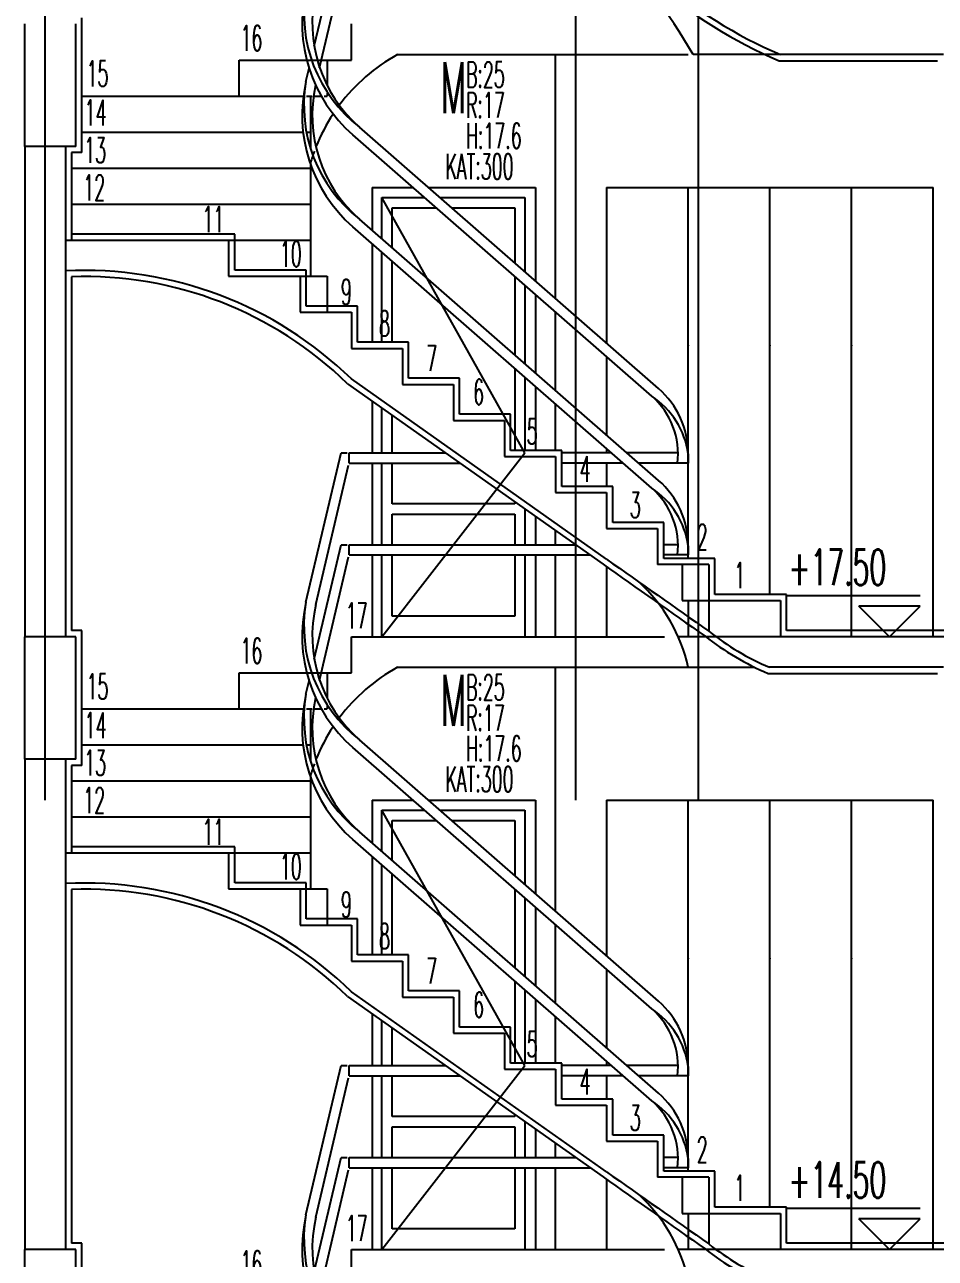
# Model space of a CAD drawing. Extents: x 78 to 306, y -397 to 18.
# Drawn here: x 278.0471 to 278.1363, y -396.5694 to -396.4486 of the extents above; entities that cross this region are included whole.
import ezdxf

# ---------------------------------------------------------------- set-up
doc = ezdxf.new("R2010")
doc.units = 0
doc.header["$LTSCALE"] = 0.5
doc.header["$MEASUREMENT"] = 0
doc.linetypes.add('DASHDOT2', pattern=[0.5, 0.25, -0.125, 0, -0.125])
doc.linetypes.add('DOT2', pattern=[0.125, 0, -0.125])
for name, color, linetype in [('AKS', 5, 'DASHDOT2'), ('DUVAR', 6, 'CONTINUOUS'), ('IZDUSUM', 2, 'DOT2'), ('KAPI', 1, 'CONTINUOUS'), ('KOLON', 4, 'CONTINUOUS'), ('MERDIVEN', 3, 'CONTINUOUS'), ('SIVA', 7, 'CONTINUOUS'), ('TARAMA', 8, 'CONTINUOUS'), ('TEFRIS', 11, 'CONTINUOUS'), ('YESIL', 73, 'CONTINUOUS')]:
    doc.layers.add(name, color=color, linetype=linetype)
doc.styles.add('OLCU', font='romans.shx', dxfattribs={"width": 0.6, "height": 0.125})

msp = doc.modelspace()

# ---------------------------------------------------------------- linework, layer by layer
at = {"layer": 'AKS'}
for p, q in [((278.1011439419303, -396.9495598737714), (278.1011439419303, -396.2955598737722)), ((278.0491439419303, -396.9495598737714), (278.0491439419303, -396.2995598737714)), ((278.1131439419303, -396.9495598737714), (278.1131439419303, -396.2995598737714))]:
    msp.add_line(p, q, dxfattribs=at)
at = {"layer": 'DUVAR'}
for p, q in [((278.0471439419395, -396.4605598737714), (278.0471439419405, -396.5085598737714)), ((278.0511439419381, -396.4605598737714), (278.0511439419402, -396.5085598737714)), ((278.0471439419395, -396.5205598737714), (278.0471439419405, -396.5685598737714)), ((278.0511439419381, -396.5205598737714), (278.0511439419402, -396.5685598737714))]:
    msp.add_line(p, q, dxfattribs=at)
at = {"layer": 'IZDUSUM', "ltscale": 0.6}
for p, q in [((278.0961439419302, -396.4905598737714), (278.0821439419303, -396.4655598737714)), ((278.0821439419303, -396.5085598737714), (278.0961439419302, -396.4905598737714)), ((278.0961439419302, -396.5505598737714), (278.0821439419303, -396.5255598737714)), ((278.0821439419303, -396.5685598737714), (278.0961439419302, -396.5505598737714))]:
    msp.add_line(p, q, dxfattribs=at)
at = {"layer": 'IZDUSUM', "ltscale": 0.3}
for p, q in [((278.1115301200708, -396.501501050242), (278.1115301200708, -396.5050304620067)), ((278.1115301200708, -396.5050304620067), (278.1141551200706, -396.5050304620067)), ((278.1121439419342, -396.5050304620067), (278.1121439419342, -396.5085598737714)), ((278.1141551200706, -396.5050304620067), (278.1141551200706, -396.5080304620067)), ((278.1211737502912, -396.5085598737714), (278.111162466109, -396.5085598737714)), ((278.1115301200708, -396.561501050242), (278.1115301200708, -396.5650304620067)), ((278.1115301200708, -396.5650304620067), (278.1141551200706, -396.5650304620067)), ((278.1121439419342, -396.5650304620067), (278.1121439419342, -396.5685598737714)), ((278.1141551200706, -396.5650304620067), (278.1141551200706, -396.5680304620067)), ((278.1211737502912, -396.5685598737714), (278.111162466109, -396.5685598737714))]:
    msp.add_line(p, q, dxfattribs=at)
at = {"layer": 'KAPI', "ltscale": 1.4}
for p, q in [((278.0755057847823, -396.4507452036153), (278.078130361833, -396.4395598737714)), ((278.0760390988768, -396.4528498595255), (278.0788769493501, -396.4407556085363)), ((278.0746998679174, -396.4541798316664), (278.075001221553, -396.4528955333784)), ((278.1092368679463, -396.4842631803709), (278.07993357598, -396.4586580578722)), ((278.1085788766508, -396.485016205905), (278.0792755846844, -396.4594110834063)), ((278.1085788766508, -396.494016205905), (278.0792755846844, -396.4684110834063)), ((278.1092368679463, -396.4932631803709), (278.07993357598, -396.4676580578722)), ((278.0746998679174, -396.5051798316664), (278.078130361833, -396.4905598737714)), ((278.078130361833, -396.4905598737714), (278.0787364146153, -396.4905598737714)), ((278.078130361833, -396.4905598737714), (278.0787364146153, -396.4905598737714)), ((278.078130361833, -396.4905598737714), (278.0787364146153, -396.4905598737714)), ((278.078130361833, -396.4905598737714), (278.0787364146153, -396.4905598737714)), ((278.0789228774523, -396.4915598737714), (278.0789228774523, -396.4905598737714)), ((278.0789228774523, -396.4915598737714), (278.0789228774523, -396.4905598737714)), ((278.0789228774523, -396.4915598737714), (278.0789228774523, -396.4905598737714)), ((278.0789228774523, -396.4915598737714), (278.0789228774523, -396.4905598737714)), ((278.0789228774523, -396.4905598737714), (278.0883535093315, -396.4905598737714)), ((278.104623343548, -396.4905598737714), (278.0997439419339, -396.4905598737714)), ((278.111162466109, -396.4905598737714), (278.1061431204915, -396.4905598737714)), ((278.1121439419342, -396.4906638974106), (278.1121439419342, -396.4915598737714)), ((278.0756734258865, -396.5054082717696), (278.0788769493501, -396.4917556085363)), ((278.0789228774523, -396.4915598737714), (278.0897701759982, -396.4915598737714)), ((278.1057677743926, -396.4915598737714), (278.0997439419339, -396.4915598737714)), ((278.1121439419342, -396.4915598737714), (278.1072875513361, -396.4915598737714)), ((278.0755057847823, -396.5107452036153), (278.078130361833, -396.4995598737714)), ((278.078130361833, -396.4995598737714), (278.0787364146153, -396.4995598737714)), ((278.078130361833, -396.4995598737714), (278.0787364146153, -396.4995598737714)), ((278.078130361833, -396.4995598737714), (278.0787364146153, -396.4995598737714)), ((278.078130361833, -396.4995598737714), (278.0787364146153, -396.4995598737714)), ((278.0789228774523, -396.5005598737714), (278.0789228774523, -396.4995598737714)), ((278.0789228774523, -396.5005598737714), (278.0789228774523, -396.4995598737714)), ((278.0789228774523, -396.5005598737714), (278.0789228774523, -396.4995598737714)), ((278.0789228774523, -396.5005598737714), (278.0789228774523, -396.4995598737714)), ((278.0789228774523, -396.4995598737714), (278.1011035093316, -396.4995598737714)), ((278.111162466109, -396.4995598737714), (278.1097439419339, -396.4995598737714)), ((278.1121439419342, -396.4996638974106), (278.1121439419342, -396.5005598737714)), ((278.0760390988768, -396.5128498595255), (278.0788769493501, -396.5007556085363)), ((278.0789228774523, -396.5005598737714), (278.1025201759982, -396.5005598737714)), ((278.1121439419342, -396.5005598737714), (278.1097439419339, -396.5005598737714)), ((278.0746998679174, -396.5141798316664), (278.075001221553, -396.5128955333784)), ((278.1092368679463, -396.5442631803709), (278.07993357598, -396.5186580578722)), ((278.1085788766508, -396.545016205905), (278.0792755846844, -396.5194110834063)), ((278.1092368679463, -396.5532631803709), (278.07993357598, -396.5276580578722)), ((278.1085788766508, -396.554016205905), (278.0792755846844, -396.5284110834063)), ((278.0746998679174, -396.5651798316664), (278.078130361833, -396.5505598737714)), ((278.078130361833, -396.5505598737714), (278.0787364146153, -396.5505598737714)), ((278.078130361833, -396.5505598737714), (278.0787364146153, -396.5505598737714)), ((278.078130361833, -396.5505598737714), (278.0787364146153, -396.5505598737714)), ((278.0789228774523, -396.5515598737714), (278.0789228774523, -396.5505598737714)), ((278.0789228774523, -396.5515598737714), (278.0789228774523, -396.5505598737714)), ((278.0789228774523, -396.5515598737714), (278.0789228774523, -396.5505598737714)), ((278.0789228774523, -396.5505598737714), (278.0883535093315, -396.5505598737714)), ((278.104623343548, -396.5505598737714), (278.0997439419339, -396.5505598737714)), ((278.111162466109, -396.5505598737714), (278.1061431204915, -396.5505598737714)), ((278.0756734258865, -396.5654082717696), (278.0788769493501, -396.5517556085363)), ((278.0789228774523, -396.5515598737714), (278.0897701759982, -396.5515598737714)), ((278.1057677743926, -396.5515598737714), (278.0997439419339, -396.5515598737714)), ((278.1121439419342, -396.5515598737714), (278.1072875513361, -396.5515598737714)), ((278.1121439419342, -396.5506638974106), (278.1121439419342, -396.5515598737714)), ((278.0755057847823, -396.5707452036153), (278.078130361833, -396.5595598737714)), ((278.078130361833, -396.5595598737714), (278.0787364146153, -396.5595598737714)), ((278.078130361833, -396.5595598737714), (278.0787364146153, -396.5595598737714)), ((278.078130361833, -396.5595598737714), (278.0787364146153, -396.5595598737714)), ((278.0789228774523, -396.5605598737714), (278.0789228774523, -396.5595598737714)), ((278.0789228774523, -396.5605598737714), (278.0789228774523, -396.5595598737714)), ((278.0789228774523, -396.5605598737714), (278.0789228774523, -396.5595598737714)), ((278.0789228774523, -396.5595598737714), (278.1011035093316, -396.5595598737714)), ((278.111162466109, -396.5595598737714), (278.1097439419339, -396.5595598737714)), ((278.1121439419342, -396.5596638974106), (278.1121439419342, -396.5605598737714)), ((278.0760390988768, -396.5728498595255), (278.0788769493501, -396.5607556085363)), ((278.0789228774523, -396.5605598737714), (278.1025201759982, -396.5605598737714)), ((278.1121439419342, -396.5605598737714), (278.1097439419339, -396.5605598737714))]:
    msp.add_line(p, q, dxfattribs=at)
for centre, radius, start, end in [((278.0888164584699, -396.4484922131621), 0.0145, 166.7947485186493, 228.8531430923272), ((278.0885425720721, -396.4475598531943), 0.01404581648699123, 170.2443317108875, 232.1988844036544), ((278.0888164584699, -396.4484922131621), 0.0135, 166.7947485186493, 228.8531430923272), ((278.0888164584699, -396.4574922131621), 0.0145, 166.7947485186493, 228.8531430923272), ((278.0885425720721, -396.4565598531943), 0.01404581648699123, 170.2443317108875, 232.1988844036544), ((278.0888164584699, -396.4574922131621), 0.0135, 167.402127954247, 228.8531430923272), ((278.104079615506, -396.4918053895172), 0.008144713928051318, 8.056600433461284, 56.46715810836864), ((278.1036439419341, -396.4906638974106), 0.0075, 353.138858485785, 48.85314309232722), ((278.1036439419341, -396.4906638974106), 0.0085, 0, 48.85314309232722), ((278.1036439419341, -396.4996638974106), 0.0085, 0, 48.85314309232722), ((278.104079615506, -396.5008053895172), 0.008144713928051318, 8.056600433461284, 56.46715810836864), ((278.1036439419341, -396.4996638974106), 0.0075, 353.138858485785, 48.85314309232722), ((278.0888164584699, -396.5084922131621), 0.0145, 166.7947485186493, 228.8531430923272), ((278.0885425720721, -396.5075598531943), 0.01404581648699123, 170.2443317108875, 232.1988844036544), ((278.0888164584699, -396.5084922131621), 0.0135, 166.7947485186493, 228.8531430923272), ((278.0888164584699, -396.5174922131621), 0.0145, 166.7947485186493, 228.8531430923272), ((278.0885425720721, -396.5165598531943), 0.01404581648699123, 170.2443317108875, 232.1988844036544), ((278.0888164584699, -396.5174922131621), 0.0135, 167.402127954247, 228.8531430923272), ((278.1036439419341, -396.5506638974106), 0.0085, 0, 48.85314309232722), ((278.104079615506, -396.5518053895172), 0.008144713928051318, 8.056600433461284, 56.46715810836864), ((278.1036439419341, -396.5506638974106), 0.0075, 353.138858485785, 48.85314309232722), ((278.104079615506, -396.5608053895172), 0.008144713928051318, 8.056600433461284, 56.46715810836864), ((278.1036439419341, -396.5596638974106), 0.0075, 353.138858485785, 48.85314309232722), ((278.1036439419341, -396.5596638974106), 0.0085, 0, 48.85314309232722), ((278.0888164584699, -396.5684922131621), 0.0145, 166.7947485186493, 228.8531430923272), ((278.0885425720721, -396.5675598531943), 0.01404581648699123, 170.2443317108875, 232.1988844036544), ((278.0888164584699, -396.5684922131621), 0.0135, 166.7947485186493, 228.8531430923272)]:
    msp.add_arc(centre, radius, start, end, dxfattribs=at)
for p in [(278.1121439419302, -396.4800598737714), (278.1201439419302, -396.4800598737714), (278.1281439419303, -396.4800598737714), (278.1121439419302, -396.5400598737714), (278.1201439419302, -396.5400598737714), (278.1281439419303, -396.5400598737714)]:
    msp.add_point(p, dxfattribs=at)
at = {"layer": 'KOLON'}
for p, q in [((278.0471439419395, -396.4605598737714), (278.0471439419395, -396.4485598737714)), ((278.0521439419302, -396.4605598737714), (278.0521439419302, -396.4485598737714)), ((278.1371439419395, -396.4515598737714), (278.1200955081806, -396.4515598737714)), ((278.0521439419302, -396.4605598737714), (278.0471439419395, -396.4605598737714)), ((278.0511439419384, -396.4697363443596), (278.0671141335774, -396.4697363443596)), ((278.0671141335774, -396.4697363443596), (278.0671141335774, -396.4732657561243)), ((278.0671141335774, -396.4732657561243), (278.0741327637979, -396.4732657561243)), ((278.0741327637979, -396.4732657561243), (278.0741327637979, -396.476795167889)), ((278.0741327637979, -396.476795167889), (278.0791439419339, -396.476795167889)), ((278.0791439419339, -396.476795167889), (278.0791439419339, -396.4803245796537)), ((278.0791439419339, -396.4803245796537), (278.0841439419339, -396.4803245796537)), ((278.0841439419339, -396.4803245796537), (278.0841439419339, -396.4838539914184)), ((278.1041439419332, -396.5009716384768), (278.0791439419339, -396.4833245796538)), ((278.0841439419339, -396.4838539914184), (278.0891439419339, -396.4838539914184)), ((278.0891439419339, -396.4838539914184), (278.0891439419339, -396.4873834031832)), ((278.0891439419339, -396.4873834031832), (278.0941439419339, -396.4873834031832)), ((278.0941439419339, -396.4873834031832), (278.0941439419339, -396.4909128149479)), ((278.0941439419339, -396.4909128149479), (278.0991439419338, -396.4909128149479)), ((278.0991439419338, -396.4909128149479), (278.0991439419338, -396.4944422267126)), ((278.0991439419338, -396.4944422267126), (278.1041439419338, -396.4944422267126)), ((278.1041439419338, -396.4944422267126), (278.1041439419338, -396.4979716384773)), ((278.1041439419338, -396.4979716384773), (278.1091439419338, -396.4979716384773)), ((278.1091439419338, -396.4979716384773), (278.1091439419338, -396.501501050242)), ((278.1141551200706, -396.501501050242), (278.1091439419338, -396.501501050242)), ((278.1141551200706, -396.501501050242), (278.1141551200706, -396.5050304620067)), ((278.1141551200706, -396.5050304620067), (278.1211737502912, -396.5050304620067)), ((278.1211737502912, -396.5050304620067), (278.1211737502912, -396.5085598737714)), ((278.0471439419395, -396.5205598737714), (278.0471439419395, -396.5085598737714)), ((278.0521439419302, -396.5085598737714), (278.0471439419395, -396.5085598737714)), ((278.0521439419302, -396.5205598737714), (278.0521439419302, -396.5085598737714)), ((278.3191439419393, -396.5085598737714), (278.1211737502912, -396.5085598737714)), ((278.1371439419395, -396.5115598737714), (278.1200955081806, -396.5115598737714)), ((278.0521439419302, -396.5205598737714), (278.0471439419395, -396.5205598737714)), ((278.0511439419384, -396.5297363443596), (278.0671141335774, -396.5297363443596)), ((278.0671141335774, -396.5297363443596), (278.0671141335774, -396.5332657561243)), ((278.0671141335774, -396.5332657561243), (278.0741327637979, -396.5332657561243)), ((278.0741327637979, -396.5332657561243), (278.0741327637979, -396.536795167889)), ((278.0741327637979, -396.536795167889), (278.0791439419339, -396.536795167889)), ((278.0791439419339, -396.536795167889), (278.0791439419339, -396.5403245796537)), ((278.0791439419339, -396.5403245796537), (278.0841439419339, -396.5403245796537)), ((278.0841439419339, -396.5403245796537), (278.0841439419339, -396.5438539914184)), ((278.1041439419332, -396.5609716384768), (278.0791439419339, -396.5433245796538)), ((278.0841439419339, -396.5438539914184), (278.0891439419339, -396.5438539914184)), ((278.0891439419339, -396.5438539914184), (278.0891439419339, -396.5473834031831)), ((278.0891439419339, -396.5473834031831), (278.0941439419339, -396.5473834031831)), ((278.0941439419339, -396.5473834031831), (278.0941439419339, -396.5509128149479)), ((278.0941439419339, -396.5509128149479), (278.0991439419338, -396.5509128149479)), ((278.0991439419338, -396.5509128149479), (278.0991439419338, -396.5544422267126)), ((278.0991439419338, -396.5544422267126), (278.1041439419338, -396.5544422267126)), ((278.1041439419338, -396.5544422267126), (278.1041439419338, -396.5579716384773)), ((278.1041439419338, -396.5579716384773), (278.1091439419338, -396.5579716384773)), ((278.1091439419338, -396.5579716384773), (278.1091439419338, -396.561501050242)), ((278.1141551200706, -396.561501050242), (278.1091439419338, -396.561501050242)), ((278.1141551200706, -396.561501050242), (278.1141551200706, -396.5650304620067)), ((278.1141551200706, -396.5650304620067), (278.1211737502912, -396.5650304620067)), ((278.1211737502912, -396.5650304620067), (278.1211737502912, -396.5685598737714)), ((278.0471439419395, -396.5805598737714), (278.0471439419395, -396.5685598737714)), ((278.0521439419302, -396.5685598737714), (278.0471439419395, -396.5685598737714)), ((278.0521439419302, -396.5805598737714), (278.0521439419302, -396.5685598737714)), ((278.3191439419393, -396.5685598737714), (278.1211737502912, -396.5685598737714))]:
    msp.add_line(p, q, dxfattribs=at)
at = {"layer": 'KOLON', "ltscale": 1.4}
msp.add_arc((278.139684515596, -396.4084713266086), 0.04689638929352026, 229.3652138122958, 246.7517236700927, dxfattribs=at)
at = {"layer": 'KOLON'}
for centre, radius, start, end in [((278.0529953969904, -396.5101566141913), 0.03746604436127639, 45.73911794023678, 92.83253236480148), ((281.4650432193435, -391.7450040345523), 5.823647637218268, 234.7523003711531, 234.872816896798), ((278.1304203170684, -396.4874182159579), 0.02625683378763378, 231.7229028187718, 246.8447643147188), ((278.0529953969904, -396.5701566141913), 0.03746604436127639, 45.73911794023678, 92.83253236480148), ((281.4650432193435, -391.8050040345522), 5.823647637218268, 234.7523003711531, 234.872816896798), ((278.1304203170684, -396.5474182159579), 0.02625683378763378, 231.7229028187718, 246.8447643147188)]:
    msp.add_arc(centre, radius, start, end, dxfattribs=at)
at = {"layer": 'MERDIVEN', "ltscale": 1.4}
for p, q in [((278.0791439419339, -396.4520892855361), (278.0791439419339, -396.4485598737714)), ((278.0836544658022, -396.4515598737714), (278.1121439419342, -396.4515598737714)), ((278.1211737502912, -396.4515598737714), (278.1126270209061, -396.4515598737714)), ((278.0681439419395, -396.4520892855361), (278.0791439419339, -396.4520892855361)), ((278.0681439419395, -396.4556186973008), (278.0681439419395, -396.4520892855361)), ((278.0767577638067, -396.4520892855361), (278.0767577638067, -396.4545616351296)), ((278.0527439419303, -396.4556186973008), (278.0744380045086, -396.4556186973008)), ((278.0754987248307, -396.4556186973008), (278.0761885835964, -396.4556186973008)), ((278.0527439419303, -396.4591481090655), (278.0744113201937, -396.4591481090655)), ((278.0751439419344, -396.4621481090655), (278.0751439419344, -396.4697363443596)), ((278.0517439419381, -396.4626775208302), (278.0751439419344, -396.4626775208302)), ((278.0517439419383, -396.4662069325949), (278.0751439419344, -396.4662069325949)), ((278.0671141335774, -396.4697363443596), (278.0751439419344, -396.4697363443596)), ((278.0751439419344, -396.4697363443596), (278.0751439419344, -396.4732657561243)), ((278.0741327637979, -396.4732657561243), (278.0767577637974, -396.4732657561243)), ((278.0767577637974, -396.4732657561243), (278.0767577637974, -396.476795167889)), ((278.0791439419339, -396.5120892855361), (278.0791439419339, -396.5085598737714)), ((278.0791439419339, -396.5085598737714), (278.1098237090292, -396.5085598737714)), ((278.0836544658022, -396.5115598737714), (278.1121439419342, -396.5115598737714)), ((278.1121439419342, -396.5115598737714), (278.118652994556, -396.5115598737714)), ((278.0681439419395, -396.5120892855361), (278.0791439419339, -396.5120892855361)), ((278.0681439419395, -396.5156186973008), (278.0681439419395, -396.5120892855361)), ((278.0767577638067, -396.5120892855361), (278.0767577638067, -396.5145616351296)), ((278.0527439419303, -396.5156186973008), (278.0744380045086, -396.5156186973008)), ((278.0754987248307, -396.5156186973008), (278.0761885835964, -396.5156186973008)), ((278.0527439419303, -396.5191481090655), (278.0744113201937, -396.5191481090655)), ((278.0517439419381, -396.5226775208302), (278.0751439419344, -396.5226775208302)), ((278.0751439419344, -396.5221481090655), (278.0751439419344, -396.5297363443596)), ((278.0517439419383, -396.5262069325949), (278.0751439419344, -396.5262069325949)), ((278.0671141335774, -396.5297363443596), (278.0751439419344, -396.5297363443596)), ((278.0751439419344, -396.5297363443596), (278.0751439419344, -396.5332657561243)), ((278.0741327637979, -396.5332657561243), (278.0767577637974, -396.5332657561243)), ((278.0767577637974, -396.5332657561243), (278.0767577637974, -396.536795167889)), ((278.0791439419339, -396.5720892855361), (278.0791439419339, -396.5685598737714)), ((278.0791439419339, -396.5685598737714), (278.1098237090292, -396.5685598737714))]:
    msp.add_line(p, q, dxfattribs=at)
for centre, radius, start, end in [((278.0638433994963, -396.4795218958648), 0.05622914188755778, 29.82067205196458, 44.21567457599476), ((278.0922318612741, -396.467168518259), 0.01781015148253078, 118.7900501135647, 143.2620312954516), ((278.0922318612741, -396.467168518259), 0.01781015148253078, 146.6416575084344, 158.3479517373642), ((278.0966074382773, -396.5149822255542), 0.01590897349318141, 12.42261696889106, 47.81896226819839), ((278.0922318612741, -396.527168518259), 0.01781015148253078, 118.7900501135647, 143.2620312954516), ((278.0922318612741, -396.527168518259), 0.01781015148253078, 146.6416575084344, 158.3479517373642), ((278.0966074382773, -396.5749822255542), 0.01590897349318141, 12.42261696889106, 47.81896226819839)]:
    msp.add_arc(centre, radius, start, end, dxfattribs=at)
at = {"layer": 'SIVA', "ltscale": 1.4}
for p, q in [((278.0527439419303, -396.4611598737714), (278.0527439419303, -396.4479598737714)), ((278.121050733298, -396.4521598737714), (278.1365439419333, -396.4521598737714)), ((278.0517439419381, -396.4611598737714), (278.0517439419385, -396.4697363443596)), ((278.0527439419303, -396.4611598737714), (278.0517439419381, -396.4611598737714)), ((278.0677141335774, -396.4691363443596), (278.0517439419384, -396.4691363443596)), ((278.0677141335774, -396.4726657561243), (278.0677141335774, -396.4691363443596)), ((278.0517439419386, -396.4733118169046), (278.0517439419402, -396.5079598737714)), ((278.0747327637979, -396.4726657561243), (278.0677141335774, -396.4726657561243)), ((278.0747327637979, -396.476195167889), (278.0747327637979, -396.4726657561243)), ((278.0797439419339, -396.476195167889), (278.0747327637979, -396.476195167889)), ((278.0797439419339, -396.4797245796537), (278.0797439419339, -396.476195167889)), ((278.0847439419339, -396.4797245796537), (278.0797439419339, -396.4797245796537)), ((278.0847439419339, -396.4832539914185), (278.0847439419339, -396.4797245796537)), ((278.0787590101889, -396.4837872861413), (278.1037979320147, -396.5014618191948)), ((278.0897439419339, -396.4832539914185), (278.0847439419339, -396.4832539914185)), ((278.0897439419339, -396.4867834031832), (278.0897439419339, -396.4832539914185)), ((278.0947439419339, -396.4867834031832), (278.0897439419339, -396.4867834031832)), ((278.0947439419339, -396.4903128149479), (278.0947439419339, -396.4867834031832)), ((278.0997439419339, -396.4903128149479), (278.0947439419339, -396.4903128149479)), ((278.0997439419339, -396.4938422267126), (278.0997439419339, -396.4903128149479)), ((278.1047439419339, -396.4938422267126), (278.0997439419339, -396.4938422267126)), ((278.1047439419339, -396.4973716384773), (278.1047439419339, -396.4938422267126)), ((278.1097439419339, -396.4973716384773), (278.1047439419339, -396.4973716384773)), ((278.1097439419339, -396.500901050242), (278.1097439419339, -396.4973716384773)), ((278.1147551200706, -396.500901050242), (278.1097439419339, -396.500901050242)), ((278.1147551200706, -396.5044304620067), (278.1147551200706, -396.500901050242)), ((278.1217737502911, -396.5044304620067), (278.1147551200706, -396.5044304620067)), ((278.1217737502911, -396.5079598737714), (278.1217737502911, -396.5044304620067)), ((278.0527439419303, -396.5079598737714), (278.0517439419402, -396.5079598737714)), ((278.0527439419303, -396.5211598737714), (278.0527439419303, -396.5079598737714)), ((278.1705439419342, -396.5079598737714), (278.1217737502911, -396.5079598737714)), ((278.1199733132042, -396.5121598737714), (278.1365439419333, -396.5121598737714)), ((278.0517439419381, -396.5211598737714), (278.0517439419385, -396.5297363443596)), ((278.0527439419303, -396.5211598737714), (278.0517439419381, -396.5211598737714)), ((278.0677141335774, -396.5291363443596), (278.0517439419384, -396.5291363443596)), ((278.0677141335774, -396.5326657561243), (278.0677141335774, -396.5291363443596)), ((278.0517439419386, -396.5333118169046), (278.0517439419402, -396.5679598737714)), ((278.0747327637979, -396.5326657561243), (278.0677141335774, -396.5326657561243)), ((278.0747327637979, -396.536195167889), (278.0747327637979, -396.5326657561243)), ((278.0797439419339, -396.536195167889), (278.0747327637979, -396.536195167889)), ((278.0797439419339, -396.5397245796538), (278.0797439419339, -396.536195167889)), ((278.0847439419339, -396.5397245796538), (278.0797439419339, -396.5397245796538)), ((278.0847439419339, -396.5432539914185), (278.0847439419339, -396.5397245796538)), ((278.0897439419339, -396.5432539914185), (278.0847439419339, -396.5432539914185)), ((278.0897439419339, -396.5467834031832), (278.0897439419339, -396.5432539914185)), ((278.0787590101889, -396.5437872861413), (278.1037979320147, -396.5614618191948)), ((278.0947439419339, -396.5467834031832), (278.0897439419339, -396.5467834031832)), ((278.0947439419339, -396.5503128149479), (278.0947439419339, -396.5467834031832)), ((278.0997439419339, -396.5503128149479), (278.0947439419339, -396.5503128149479)), ((278.0997439419339, -396.5538422267126), (278.0997439419339, -396.5503128149479)), ((278.1047439419339, -396.5538422267126), (278.0997439419339, -396.5538422267126)), ((278.1047439419339, -396.5573716384773), (278.1047439419339, -396.5538422267126)), ((278.1097439419339, -396.5573716384773), (278.1047439419339, -396.5573716384773)), ((278.1097439419339, -396.560901050242), (278.1097439419339, -396.5573716384773)), ((278.1147551200706, -396.560901050242), (278.1097439419339, -396.560901050242)), ((278.1147551200706, -396.5644304620067), (278.1147551200706, -396.560901050242)), ((278.1217737502911, -396.5644304620067), (278.1147551200706, -396.5644304620067)), ((278.1217737502911, -396.5679598737714), (278.1217737502911, -396.5644304620067)), ((278.0527439419303, -396.5679598737714), (278.0517439419402, -396.5679598737714)), ((278.0527439419303, -396.5811598737714), (278.0527439419303, -396.5679598737714)), ((278.1705439419342, -396.5679598737714), (278.1217737502911, -396.5679598737714))]:
    msp.add_line(p, q, dxfattribs=at)
for centre, radius, start, end in [((278.139684515596, -396.4084713266086), 0.04749638929352026, 229.3652138122958, 246.9010676986265), ((278.0529953969904, -396.5101566141913), 0.03686604436128842, 45.66567015452951, 91.94533674718772), ((281.4649567620942, -391.7451267207027), 5.824097548132974, 234.7523015336761, 234.8726566834065), ((278.1304203170698, -396.4874182159588), 0.02685683378742346, 231.7582950497443, 247.1084143164764), ((278.0529953969904, -396.5701566141913), 0.03686604436128842, 45.66567015452951, 91.94533674718772), ((281.4649567620942, -391.8051267207027), 5.824097548132974, 234.7523015336761, 234.8726566834065), ((278.1304203170698, -396.5474182159588), 0.02685683378742346, 231.7582950497443, 247.1084143164764)]:
    msp.add_arc(centre, radius, start, end, dxfattribs=at)
at = {"layer": 'TARAMA', "ltscale": 1.4}
for p, q in [((278.0747381485371, -396.4556186973008), (278.0753183067968, -396.4556186973008)), ((278.0751439419344, -396.4556186973008), (278.0751439419344, -396.4607743129723)), ((278.0764845874269, -396.4556186973008), (278.0767577638067, -396.4556186973008)), ((278.0767577638067, -396.455324098396), (278.0767577638067, -396.4556186973008)), ((278.07473728713, -396.4591481090655), (278.0751439419344, -396.4591481090655)), ((278.0767577638067, -396.515324098396), (278.0767577638067, -396.5156186973008)), ((278.0747381485371, -396.5156186973008), (278.0753183067968, -396.5156186973008)), ((278.0751439419344, -396.5156186973008), (278.0751439419344, -396.5207743129722)), ((278.0764845874269, -396.5156186973008), (278.0767577638067, -396.5156186973008)), ((278.07473728713, -396.5191481090655), (278.0751439419344, -396.5191481090655))]:
    msp.add_line(p, q, dxfattribs=at)
for centre in [(278.0922318612741, -396.467168518259), (278.0922318612741, -396.527168518259)]:
    msp.add_arc(centre, 0.01781015148253078, 159.7732227891239, 163.6272783003677, dxfattribs=at)
at = {"layer": 'TEFRIS', "ltscale": 1.4}
for p, q in [((278.0991439419303, -396.4754440140019), (278.0991439419303, -396.4515598737714)), ((278.0811737502823, -396.4645598737714), (278.0851680191905, -396.4645598737714)), ((278.0811737502823, -396.4645598737714), (278.081173750282, -396.4687417181981)), ((278.086687796134, -396.4645598737714), (278.0971737502826, -396.4645598737714)), ((278.0971737502826, -396.4645598737714), (278.0971737502826, -396.4737224668616)), ((278.1041439419303, -396.4645598737714), (278.1041439419303, -396.479812997959)), ((278.1041439419303, -396.4645598737714), (278.1361439419302, -396.4645598737713)), ((278.1121439419302, -396.500901050242), (278.1121439419302, -396.4645598737714)), ((278.1201439419302, -396.5044304620067), (278.1201439419302, -396.4645598737714)), ((278.1281439419303, -396.5085598737714), (278.1281439419303, -396.4645598737713)), ((278.1361439419302, -396.5085598737714), (278.1361439419302, -396.4645598737713)), ((278.0821439419303, -396.4695894685474), (278.0821439419303, -396.4655598737714)), ((278.0821439419303, -396.4655598737714), (278.086312450035, -396.4655598737714)), ((278.0878322269785, -396.4655598737714), (278.0961439419302, -396.4655598737714)), ((278.0961439419302, -396.4655598737714), (278.0961439419302, -396.4728226236276)), ((278.0831439419302, -396.4665598737714), (278.0874568808796, -396.4665598737714)), ((278.0831439419302, -396.4704632653389), (278.0831439419302, -396.4665598737714)), ((278.0889766578231, -396.4665598737714), (278.0951439419302, -396.4665598737714)), ((278.0951439419302, -396.4665598737714), (278.0951439419302, -396.4719488268361)), ((278.0811737502819, -396.470069694415), (278.0811737502812, -396.4797245796537)), ((278.0821439419303, -396.4797590968744), (278.0821439419303, -396.4709174447644)), ((278.0831439419302, -396.4797590968744), (278.0831439419302, -396.4717912415558)), ((278.0951439419302, -396.473276803053), (278.0951439419302, -396.4809488268361)), ((278.0961439419302, -396.4741505998444), (278.0961439419302, -396.4818226236275)), ((278.0971737502826, -396.4750504430785), (278.0971737502826, -396.4827224668616)), ((278.0991439419303, -396.4844440140018), (278.0991439419303, -396.4767719902188)), ((278.1041439419303, -396.481140974176), (278.1041439419303, -396.488812997959)), ((278.0951439419302, -396.482276803053), (278.0951439419302, -396.4903128149479)), ((278.0961439419302, -396.4831505998445), (278.0961439419302, -396.4903403549547)), ((278.0971737502826, -396.4840504430786), (278.0971737502826, -396.4903403549548)), ((278.0811737502808, -396.4854918085591), (278.0811737502805, -396.4905598737714)), ((278.0821439419303, -396.4905598737714), (278.0821439419303, -396.4861766497234)), ((278.0991439419303, -396.4903128149479), (278.0991439419303, -396.4857719902188)), ((278.0831439419302, -396.4905598737714), (278.0831439419302, -396.4868825320764)), ((278.1041439419303, -396.490140974176), (278.1041439419303, -396.4905598737714)), ((278.0811737502804, -396.4915598737714), (278.0811737502798, -396.4995598737714)), ((278.0821439419303, -396.4995598737714), (278.0821439419303, -396.4915598737714)), ((278.0831439419302, -396.4955598737714), (278.0831439419302, -396.4915598737714)), ((278.1041439419303, -396.4915598737714), (278.1041439419303, -396.4938422267126)), ((278.0951439419302, -396.4955598737714), (278.0831439419302, -396.4955598737714)), ((278.0961439419302, -396.4960590026646), (278.0961439419302, -396.4995598737714)), ((278.0831439419302, -396.4965598737714), (278.0951439419302, -396.4965598737714)), ((278.0831439419302, -396.4995598737714), (278.0831439419302, -396.4965598737714)), ((278.0951439419302, -396.4965598737714), (278.0951439419302, -396.4995598737714)), ((278.0971737502826, -396.4967859262075), (278.0971737502826, -396.4995598737714)), ((278.0991439419303, -396.4995598737714), (278.0991439419303, -396.4981766497234)), ((278.0811737502797, -396.5005598737714), (278.0811737502792, -396.5085598737714)), ((278.0821439419303, -396.5085598737714), (278.0821439419303, -396.5005598737714)), ((278.0831439419302, -396.5065598737714), (278.0831439419302, -396.5005598737714)), ((278.0951439419302, -396.5005598737714), (278.0951439419302, -396.5065598737714)), ((278.0961439419302, -396.5005598737714), (278.0961439419302, -396.5085598737714)), ((278.0971737502826, -396.5005598737714), (278.0971737502826, -396.5085598737714)), ((278.0991439419303, -396.5085598737714), (278.0991439419303, -396.5005598737714)), ((278.1041439419303, -396.5017063151162), (278.1041439419303, -396.5085598737714)), ((278.0951439419302, -396.5065598737714), (278.0831439419302, -396.5065598737714)), ((278.0991439419303, -396.5354440140018), (278.0991439419303, -396.5115598737714)), ((278.0811737502823, -396.5245598737714), (278.0851680191905, -396.5245598737714)), ((278.0811737502823, -396.5245598737714), (278.081173750282, -396.5287417181981)), ((278.086687796134, -396.5245598737714), (278.0971737502826, -396.5245598737714)), ((278.0971737502826, -396.5245598737714), (278.0971737502826, -396.5337224668616)), ((278.1041439419303, -396.5245598737714), (278.1041439419303, -396.539812997959)), ((278.1041439419303, -396.5245598737714), (278.1361439419302, -396.5245598737714)), ((278.1121439419302, -396.560901050242), (278.1121439419302, -396.5245598737714)), ((278.1201439419302, -396.5644304620067), (278.1201439419302, -396.5245598737714)), ((278.1281439419303, -396.5685598737714), (278.1281439419303, -396.5245598737714)), ((278.1361439419302, -396.5685598737714), (278.1361439419302, -396.5245598737714)), ((278.0821439419303, -396.5295894685474), (278.0821439419303, -396.5255598737714)), ((278.0821439419303, -396.5255598737714), (278.086312450035, -396.5255598737714)), ((278.0878322269785, -396.5255598737714), (278.0961439419302, -396.5255598737714)), ((278.0961439419302, -396.5255598737714), (278.0961439419302, -396.5328226236276)), ((278.0831439419302, -396.5265598737714), (278.0874568808796, -396.5265598737714)), ((278.0831439419302, -396.5304632653389), (278.0831439419302, -396.5265598737714)), ((278.0889766578231, -396.5265598737714), (278.0951439419302, -396.5265598737714)), ((278.0951439419302, -396.5265598737714), (278.0951439419302, -396.5319488268361)), ((278.0811737502819, -396.530069694415), (278.0811737502812, -396.5397245796538)), ((278.0821439419303, -396.5397590968744), (278.0821439419303, -396.5309174447644)), ((278.0831439419302, -396.5397590968744), (278.0831439419302, -396.5317912415558)), ((278.0951439419302, -396.533276803053), (278.0951439419302, -396.5409488268361)), ((278.0961439419302, -396.5341505998445), (278.0961439419302, -396.5418226236275)), ((278.0971737502826, -396.5350504430785), (278.0971737502826, -396.5427224668616)), ((278.0991439419303, -396.5444440140018), (278.0991439419303, -396.5367719902188)), ((278.1041439419303, -396.541140974176), (278.1041439419303, -396.548812997959)), ((278.0951439419302, -396.542276803053), (278.0951439419302, -396.5503128149479)), ((278.0961439419302, -396.5431505998445), (278.0961439419302, -396.5503403549547)), ((278.0971737502826, -396.5440504430786), (278.0971737502826, -396.5503403549548)), ((278.0811737502808, -396.5454918085591), (278.0811737502805, -396.5505598737714)), ((278.0991439419303, -396.5503128149479), (278.0991439419303, -396.5457719902188)), ((278.0821439419303, -396.5505598737714), (278.0821439419303, -396.5461766497234)), ((278.0831439419302, -396.5505598737714), (278.0831439419302, -396.5468825320764)), ((278.1041439419303, -396.550140974176), (278.1041439419303, -396.5505598737714)), ((278.0811737502804, -396.5515598737714), (278.0811737502798, -396.5595598737714)), ((278.0821439419303, -396.5595598737714), (278.0821439419303, -396.5515598737714)), ((278.0831439419302, -396.5555598737714), (278.0831439419302, -396.5515598737714)), ((278.1041439419303, -396.5515598737714), (278.1041439419303, -396.5538422267126)), ((278.0951439419302, -396.5553531203117), (278.0951439419302, -396.5555598737714)), ((278.0951439419302, -396.5555598737714), (278.0831439419302, -396.5555598737714)), ((278.0831439419302, -396.5565598737714), (278.0951439419302, -396.5565598737714)), ((278.0831439419302, -396.5595598737714), (278.0831439419302, -396.5565598737714)), ((278.0951439419302, -396.5565598737714), (278.0951439419302, -396.5595598737714)), ((278.0961439419302, -396.5560590026646), (278.0961439419302, -396.5595598737714)), ((278.0971737502826, -396.5567859262075), (278.0971737502826, -396.5595598737714)), ((278.0991439419303, -396.5595598737714), (278.0991439419303, -396.5581766497234)), ((278.0811737502797, -396.5605598737714), (278.0811737502792, -396.5685598737714)), ((278.0821439419303, -396.5685598737714), (278.0821439419303, -396.5605598737714)), ((278.0831439419302, -396.5665598737714), (278.0831439419302, -396.5605598737714)), ((278.0951439419302, -396.5605598737714), (278.0951439419302, -396.5665598737714)), ((278.0961439419302, -396.5605598737714), (278.0961439419302, -396.5685598737714)), ((278.0971737502826, -396.5605598737714), (278.0971737502826, -396.5685598737714)), ((278.0991439419303, -396.5685598737714), (278.0991439419303, -396.5605598737714)), ((278.1041439419303, -396.5617063151162), (278.1041439419303, -396.5685598737714)), ((278.0951439419302, -396.5665598737714), (278.0831439419302, -396.5665598737714))]:
    msp.add_line(p, q, dxfattribs=at)
at = {"layer": 'YESIL', "ltscale": 1.4}
msp.add_line((278.0951439419302, -396.4953531203117), (278.0951439419302, -396.4955598737714), dxfattribs=at)
at = {"layer": 'YESIL'}
for p, q in [((278.1348614850273, -396.5045598737711), (278.1218614850272, -396.5045598737711)), ((278.1348614850273, -396.5055598737712), (278.1288614850272, -396.5055598737712)), ((278.1318614850268, -396.5085598737712), (278.1288614850267, -396.5055598737712)), ((278.1318614850272, -396.5085598737712), (278.1348614850273, -396.5055598737712)), ((278.1348614850273, -396.5645598737711), (278.1218614850272, -396.5645598737711)), ((278.1318614850272, -396.5685598737712), (278.1288614850272, -396.5655598737712)), ((278.1348614850273, -396.5655598737712), (278.1288614850272, -396.5655598737712)), ((278.1318614850272, -396.5685598737712), (278.1348614850273, -396.5655598737712))]:
    msp.add_line(p, q, dxfattribs=at)

# ---------------------------------------------------------------- texts
at = {"layer": 'YESIL', "style": 'OLCU', "width": 0.5}
for s, p in [('16', (278.0682840359606, -396.4511948591385)), ('15', (278.0531997475285, -396.4546840301778)), ('B:25', (278.0903591439238, -396.4547637430282)), ('14', (278.0530162640554, -396.4584886893697)), ('R:17', (278.0903591439238, -396.4577637430282)), ('H:17.6', (278.0903591439238, -396.4607637430283)), ('13', (278.0529734955333, -396.4621639702145)), ('KAT:300', (278.0883361432919, -396.4637637430282)), ('12', (278.0528817494547, -396.4658311069925)), ('11', (278.0645508085672, -396.4689432737188)), ('10', (278.0721350352722, -396.4723339302584)), ('9', (278.0781203705454, -396.4760354060886)), ('8', (278.0818604322183, -396.4791340144798)), ('7', (278.086481994382, -396.482547914599)), ('6', (278.0910770965077, -396.4858580320095)), ('5', (278.0963121025648, -396.4897152725601)), ('4', (278.1014971410935, -396.4933841922693)), ('3', (278.1064152779921, -396.4969228874945)), ('2', (278.1129782271236, -396.5000435206254)), ('1', (278.1166479747408, -396.5038023373339)), ('17', (278.0785890440766, -396.507749934003)), ('16', (278.0682840359606, -396.5111948591385)), ('15', (278.0531997475285, -396.5146840301778)), ('B:25', (278.0903591439238, -396.5147637430282)), ('R:17', (278.0903591439238, -396.5177637430282)), ('14', (278.0530162640554, -396.5184886893697)), ('H:17.6', (278.0903591439238, -396.5207637430283)), ('13', (278.0529734955333, -396.5221639702145)), ('KAT:300', (278.0883361432919, -396.5237637430282)), ('12', (278.0528817494547, -396.5258311069925)), ('11', (278.0645508085672, -396.5289432737188)), ('10', (278.0721350352722, -396.5323339302584)), ('9', (278.0781203705454, -396.5360354060886)), ('8', (278.0818604322183, -396.5391340144798)), ('7', (278.086481994382, -396.542547914599)), ('6', (278.0910770965077, -396.5458580320095)), ('5', (278.0963121025648, -396.5497152725601)), ('4', (278.1014971410935, -396.5533841922693)), ('3', (278.1064152779921, -396.5569228874945)), ('2', (278.1129782271236, -396.5600435206254)), ('1', (278.1166479747408, -396.5638023373339)), ('17', (278.0785890440766, -396.567749934003)), ('17', (278.0785890440766, -396.567749934003)), ('16', (278.0682840359606, -396.5711948591385))]:
    msp.add_text(s, height=0.0025, rotation=359.9999999982087, dxfattribs=at).set_placement(p)
at = {"layer": 'YESIL', "style": 'OLCU'}
for s, height, width, p in [('M', 0.005, 0.5, (278.0878625319567, -396.4572834099676)), ('+17.50', 0.003499999999999995, 0.55, (278.121966753541, -396.5035137990008)), ('M', 0.005, 0.5, (278.0878625319567, -396.5172834099676)), ('+14.50', 0.003499999999999995, 0.55, (278.121966753541, -396.5635137990008))]:
    msp.add_text(s, height=height, dxfattribs=dict(at, width=width)).set_placement(p)

doc.saveas('drawing.dxf')
